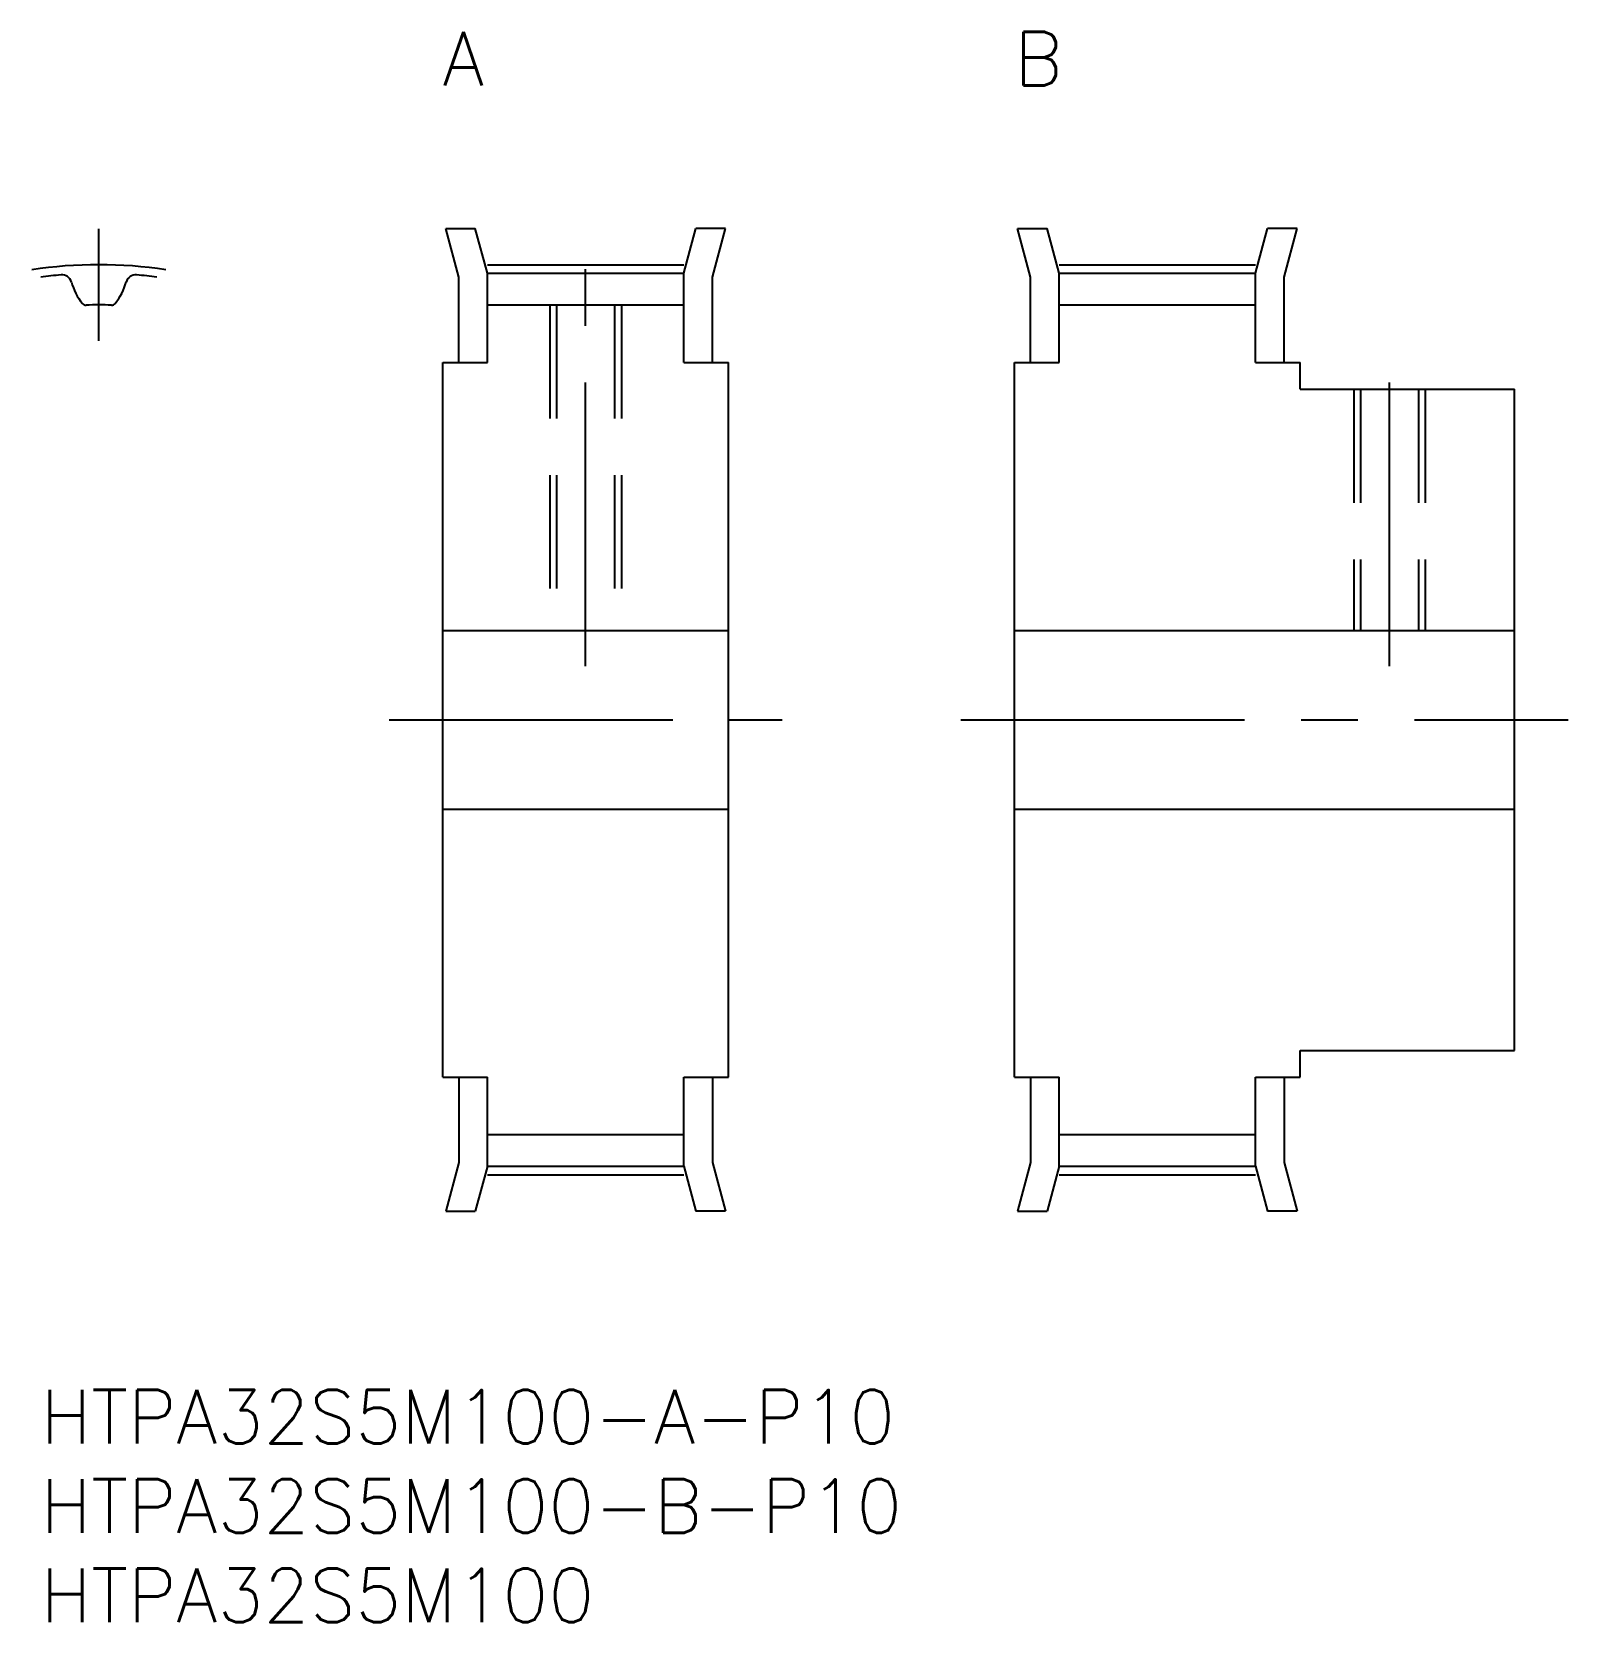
# Model space of a CAD drawing. Extents: x -0.5 to 85.5, y -13 to 76.
import ezdxf

# ---------------------------------------------------------------- set-up
doc = ezdxf.new("R2010")
doc.units = 0
doc.header["$LTSCALE"] = 0.5
doc.linetypes.add('CENTER', pattern=[50.8, 31.75, -6.35, 6.35, -6.35])
doc.linetypes.add('DASHED', pattern=[19.05, 12.7, -6.35])
for name, color, linetype in [('MSM_CENTER', 1, 'CENTER'), ('MSM_CONTINUOUS', 7, 'CONTINUOUS'), ('MSM_DASHED', 4, 'DASHED'), ('MSM_PART_NUMBER', 7, 'CONTINUOUS')]:
    doc.layers.add(name, color=color, linetype=linetype)
doc.styles.get("Standard").update_dxf_attribs({"font": 'txt.shx', "height": 3, "bigfont": 'bigfont.shx'})

# ---------------------------------------------------------------- blocks, each defined once
blk = doc.blocks.new('*U3')
at = {"layer": 'MSM_PART_NUMBER'}
blk.add_text('HTPA32S5M100-A-P10', height=3, dxfattribs=at).set_placement((0, -3))
blk = doc.blocks.new('*U4')
at = {"layer": 'MSM_PART_NUMBER'}
blk.add_text('HTPA32S5M100-B-P10', height=3, dxfattribs=at).set_placement((0, -8))
blk = doc.blocks.new('*U5')
at = {"layer": 'MSM_PART_NUMBER'}
blk.add_text('HTPA32S5M100', height=3, dxfattribs=at).set_placement((0, -13))
blk = doc.blocks.new('*U6')
at = {"layer": 'MSM_PART_NUMBER'}
blk.add_text('A', height=3, dxfattribs=at).set_placement((22.5, 73))
blk = doc.blocks.new('*U7')
at = {"layer": 'MSM_PART_NUMBER'}
blk.add_text('B', height=3, dxfattribs=at).set_placement((54.5, 73))

msp = doc.modelspace()

# ---------------------------------------------------------------- linework, layer by layer
at = {"layer": 'MSM_CENTER'}
for p, q in [((3.25, 58.715), (3.25, 64.965)), ((30.5, 40.5), (30.5, 64.965)), ((25, 62.965), (36, 62.965)), ((57, 62.965), (68, 62.965)), ((75.5, 40.5), (75.5, 58)), ((19.5, 37.5), (41.5, 37.5)), ((51.5, 37.5), (85.5, 37.5)), ((25, 12.035), (36, 12.035)), ((57, 12.035), (68, 12.035))]:
    msp.add_line(p, q, dxfattribs=at)
msp.add_arc((3.25, 37.5), 25.465, 81.53177, 98.46823, dxfattribs=at)
at = {"layer": 'MSM_CONTINUOUS'}
for p, q in [((23.4, 62.274), (22.67, 65)), ((22.67, 65), (24.326, 65)), ((25, 62.485), (24.326, 65)), ((36, 62.485), (36.674, 65)), ((38.33, 65), (36.674, 65)), ((37.6, 62.274), (38.33, 65)), ((55.4, 62.274), (54.67, 65)), ((54.67, 65), (56.326, 65)), ((57, 62.485), (56.326, 65)), ((68, 62.485), (68.674, 65)), ((70.33, 65), (68.674, 65)), ((69.6, 62.274), (70.33, 65)), ((25, 57.5), (25, 62.485)), ((25, 62.485), (36, 62.485)), ((36, 57.5), (36, 62.485)), ((57, 57.5), (57, 62.485)), ((57, 62.485), (68, 62.485)), ((68, 57.5), (68, 62.485)), ((23.4, 57.5), (23.4, 62.274)), ((37.6, 57.5), (37.6, 62.274)), ((55.4, 57.5), (55.4, 62.274)), ((69.6, 57.5), (69.6, 62.274)), ((25, 60.715), (36, 60.715)), ((57, 60.715), (68, 60.715)), ((22.5, 17.5), (22.5, 57.5)), ((22.5, 57.5), (25, 57.5)), ((36, 57.5), (38.5, 57.5)), ((38.5, 17.5), (38.5, 57.5)), ((54.5, 57.5), (57, 57.5)), ((54.5, 17.5), (54.5, 57.5)), ((68, 57.5), (70.5, 57.5)), ((70.5, 56), (70.5, 57.5)), ((70.5, 56), (82.5, 56)), ((82.5, 19), (82.5, 56)), ((22.5, 42.5), (38.5, 42.5)), ((54.5, 42.5), (82.5, 42.5)), ((22.5, 32.5), (38.5, 32.5)), ((54.5, 32.5), (82.5, 32.5)), ((61.5, 32.5), (61.5, 32.5)), ((68.5, 32.5), (68.5, 32.5)), ((70.5, 19), (82.5, 19)), ((70.5, 17.5), (70.5, 19)), ((22.5, 17.5), (25, 17.5)), ((23.4, 17.5), (23.4, 12.726)), ((25, 12.515), (25, 17.5)), ((36, 12.515), (36, 17.5)), ((36, 17.5), (38.5, 17.5)), ((37.6, 17.5), (37.6, 12.726)), ((54.5, 17.5), (57, 17.5)), ((55.4, 17.5), (55.4, 12.726)), ((57, 12.515), (57, 17.5)), ((68, 12.515), (68, 17.5)), ((68, 17.5), (70.5, 17.5)), ((69.6, 17.5), (69.6, 12.726)), ((25, 14.285), (36, 14.285)), ((57, 14.285), (68, 14.285)), ((23.4, 12.726), (22.67, 10)), ((25, 12.515), (24.326, 10)), ((25, 12.515), (36, 12.515)), ((36, 12.515), (36.674, 10)), ((37.6, 12.726), (38.33, 10)), ((55.4, 12.726), (54.67, 10)), ((57, 12.515), (56.326, 10)), ((57, 12.515), (68, 12.515)), ((68, 12.515), (68.674, 10)), ((69.6, 12.726), (70.33, 10)), ((22.67, 10), (24.326, 10)), ((38.33, 10), (36.674, 10)), ((54.67, 10), (56.326, 10)), ((70.33, 10), (68.674, 10))]:
    msp.add_line(p, q, dxfattribs=at)
for centre, radius, start, end in [((3.25, 37.5), 24.985, 94.84079, 97.4741), ((1.188, 61.848), 0.55, 15.43739, 94.84079), ((5.312, 61.848), 0.55, 85.15921, 164.56261), ((3.25, 37.5), 24.985, 82.5259, 85.15921), ((4.875, 62.866), 3.275, 195.43739, 219.20324), ((1.625, 62.866), 3.275, 320.79676, 344.56261), ((2.531, 60.954), 0.25, 219.20324, 271.75614), ((3.25, 37.5), 23.215, 90, 91.75614), ((3.25, 37.5), 23.215, 88.24386, 90), ((3.969, 60.954), 0.25, 268.24386, 320.79676)]:
    msp.add_arc(centre, radius, start, end, dxfattribs=at)
at = {"layer": 'MSM_DASHED'}
for p, q in [((28.5, 60.715), (28.5, 42.5)), ((28.879, 60.715), (28.879, 42.5)), ((32.121, 60.715), (32.121, 42.5)), ((32.5, 60.715), (32.5, 42.5)), ((73.5, 56), (73.5, 42.5)), ((73.879, 56), (73.879, 42.5)), ((77.121, 56), (77.121, 42.5)), ((77.5, 56), (77.5, 42.5))]:
    msp.add_line(p, q, dxfattribs=at)

# ---------------------------------------------------------------- block references
at = {"layer": 'MSM_CONTINUOUS'}
for name in ['*U6', '*U7', '*U3', '*U4', '*U5']:
    msp.add_blockref(name, (0, 0), dxfattribs=at)

doc.saveas('drawing.dxf')
